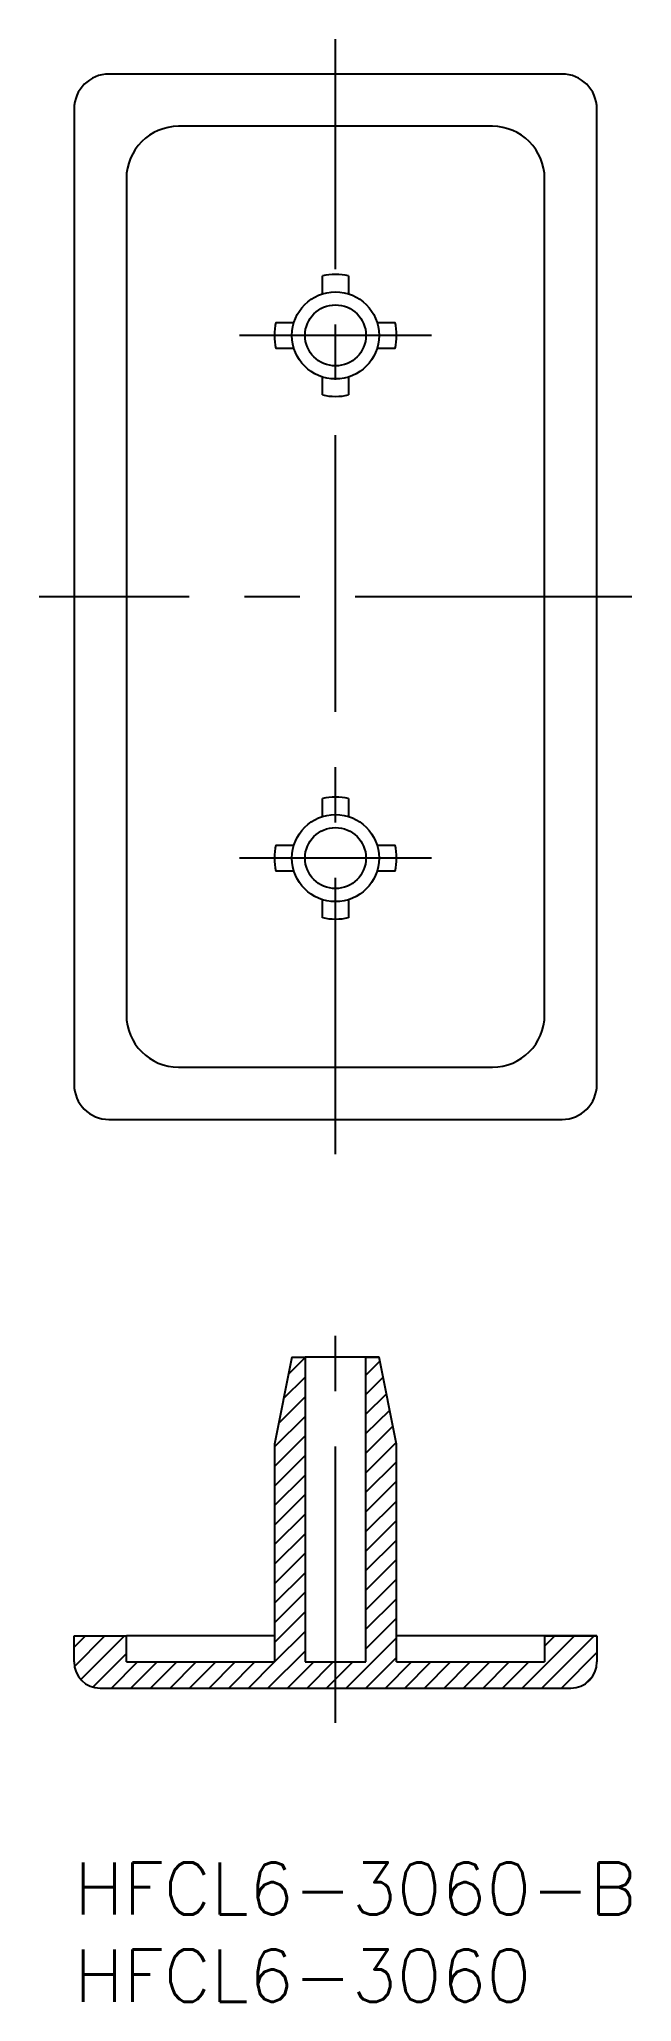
# Model space of a CAD drawing. Extents: x -2 to 32, y -8 to 105.
import ezdxf

# ---------------------------------------------------------------- set-up
doc = ezdxf.new("R2010")
doc.units = 0
doc.header["$LTSCALE"] = 0.5
doc.linetypes.add('CENTER', pattern=[50.8, 31.75, -6.35, 6.35, -6.35])
doc.layers.get('0').update_dxf_attribs({"linetype": 'CONTINUOUS'})
for name, color, linetype in [('MSM_CENTER', 1, 'CENTER'), ('MSM_CONTINUOUS', 7, 'CONTINUOUS'), ('MSM_NARROW', 5, 'CONTINUOUS'), ('MSM_PART_NUMBER', 7, 'CONTINUOUS')]:
    doc.layers.add(name, color=color, linetype=linetype)
doc.styles.get("Standard").update_dxf_attribs({"font": 'txt.shx', "height": 3, "bigfont": 'bigfont.shx'})

# ---------------------------------------------------------------- blocks, each defined once
blk = doc.blocks.new('*U8')
at = {"layer": 'MSM_PART_NUMBER'}
blk.add_text('HFCL6-3060-B', height=3, dxfattribs=at).set_placement((0, -3))
blk = doc.blocks.new('*U9')
at = {"layer": 'MSM_PART_NUMBER'}
blk.add_text('HFCL6-3060', height=3, dxfattribs=at).set_placement((0, -8))
blk = doc.blocks.new('*X11')
at = {"color": 0}
for p, q in [((12.3, 28.02), (13.25, 28.97)), ((16.75, 27.97), (17.55, 28.77)), ((12.02, 26.62), (13.25, 27.84)), ((16.75, 26.85), (17.73, 27.84)), ((11.74, 25.21), (13.25, 26.72)), ((16.75, 25.73), (17.92, 26.9)), ((16.75, 24.61), (18.11, 25.96)), ((11.5, 23.85), (13.25, 25.6)), ((16.75, 23.48), (18.29, 25.03)), ((11.5, 22.73), (13.25, 24.48)), ((16.75, 22.36), (18.48, 24.09)), ((11.5, 21.6), (13.25, 23.35)), ((16.75, 21.24), (18.5, 22.99)), ((11.5, 20.48), (13.25, 22.23)), ((16.75, 20.12), (18.5, 21.87)), ((11.5, 19.36), (13.25, 21.11)), ((16.75, 18.99), (18.5, 20.74)), ((11.5, 18.24), (13.25, 19.99)), ((16.75, 17.87), (18.5, 19.62)), ((11.5, 17.11), (13.25, 18.86)), ((16.75, 16.75), (18.5, 18.5)), ((11.5, 15.99), (13.25, 17.74)), ((16.75, 15.63), (18.5, 17.38)), ((11.5, 14.87), (13.25, 16.62)), ((16.75, 14.5), (18.5, 16.25)), ((11.5, 13.75), (13.25, 15.5)), ((16.75, 13.38), (18.5, 15.13)), ((11.5, 12.62), (13.25, 14.37)), ((16.75, 12.26), (18.5, 14.01)), ((0, 12.35), (0.65, 13)), ((0.02, 11.25), (1.77, 13)), ((0.39, 10.49), (2.9, 13)), ((11.5, 11.5), (13.25, 13.25)), ((15.61, 10), (18.5, 12.89)), ((25.72, 10), (28.72, 13)), ((26.84, 10), (29.84, 13)), ((27, 12.41), (27.59, 13)), ((1.08, 10.06), (3, 11.98)), ((2.14, 10), (3.64, 11.5)), ((3.26, 10), (4.76, 11.5)), ((4.39, 10), (5.89, 11.5)), ((5.51, 10), (7.01, 11.5)), ((6.63, 10), (8.13, 11.5)), ((7.75, 10), (9.25, 11.5)), ((8.88, 10), (10.38, 11.5)), ((10, 10), (11.5, 11.5)), ((11.12, 10), (13.25, 12.13)), ((12.25, 10), (13.75, 11.5)), ((13.37, 10), (14.87, 11.5)), ((15, 10.51), (15.99, 11.5)), ((16.74, 10), (18.5, 11.76)), ((17.86, 10), (19.36, 11.5)), ((18.98, 10), (20.48, 11.5)), ((20.1, 10), (21.6, 11.5)), ((21.23, 10), (22.73, 11.5)), ((22.35, 10), (23.85, 11.5)), ((23.47, 10), (24.97, 11.5)), ((24.59, 10), (26.09, 11.5)), ((27.96, 10), (30, 12.04)), ((14.49, 10), (15, 10.51)), ((29.34, 10.26), (29.74, 10.66))]:
    blk.add_line(p, q, dxfattribs=at)

msp = doc.modelspace()

# ---------------------------------------------------------------- linework, layer by layer
at = {"layer": 'MSM_CENTER'}
for p, q in [((15, 40.64), (15, 104.64)), ((20.5, 87.64), (9.5, 87.64)), ((32, 72.64), (-2, 72.64)), ((20.5, 57.64), (9.5, 57.64)), ((15, 8), (15, 31))]:
    msp.add_line(p, q, dxfattribs=at)
at = {"layer": 'MSM_CONTINUOUS'}
for p, q in [((28, 102.64), (2, 102.64)), ((0, 100.64), (0, 44.64)), ((30, 44.64), (30, 100.64)), ((24, 99.64), (6, 99.64)), ((3, 96.64), (3, 48.64)), ((27, 48.64), (27, 96.64)), ((14.25, 90.02), (14.25, 91.06)), ((15.75, 91.06), (15.75, 90.02)), ((11.58, 88.39), (12.62, 88.39)), ((17.38, 88.39), (18.42, 88.39)), ((12.62, 86.89), (11.58, 86.89)), ((18.42, 86.89), (17.38, 86.89)), ((14.25, 84.22), (14.25, 85.25)), ((15.75, 85.25), (15.75, 84.22)), ((14.25, 60.02), (14.25, 61.06)), ((15.75, 61.06), (15.75, 60.02)), ((11.58, 58.39), (12.62, 58.39)), ((17.38, 58.39), (18.42, 58.39)), ((12.62, 56.89), (11.58, 56.89)), ((18.42, 56.89), (17.38, 56.89)), ((14.25, 54.22), (14.25, 55.25)), ((15.75, 55.25), (15.75, 54.22)), ((6, 45.64), (24, 45.64)), ((2, 42.64), (28, 42.64)), ((12.5, 29), (11.5, 24)), ((12.5, 29), (11.5, 24)), ((12.5, 29), (13.25, 29)), ((17.5, 29), (13.25, 29)), ((13.25, 29), (13.25, 11.5)), ((16.75, 29), (17.5, 29)), ((16.75, 11.5), (16.75, 29)), ((18.5, 24), (17.5, 29)), ((18.5, 24), (17.5, 29)), ((11.5, 24), (11.5, 11.5)), ((11.5, 24), (11.5, 11.5)), ((18.5, 11.5), (18.5, 24)), ((18.5, 11.5), (18.5, 24)), ((0, 13), (3, 13)), ((0, 11.5), (0, 13)), ((11.5, 13), (3, 13)), ((3, 11.5), (3, 13)), ((30, 13), (18.5, 13)), ((27, 13), (30, 13)), ((27, 13), (27, 11.5)), ((30, 13), (30, 11.5)), ((3, 11.5), (11.5, 11.5)), ((13.25, 11.5), (16.75, 11.5)), ((18.5, 11.5), (27, 11.5)), ((1.5, 10), (28.5, 10))]:
    msp.add_line(p, q, dxfattribs=at)
for centre, radius in [((15, 87.64), 2.5), ((15, 87.64), 1.75), ((15, 57.64), 2.5), ((15, 57.64), 1.75)]:
    msp.add_circle(centre, radius, dxfattribs=at)
for centre, radius, start, end in [((2, 100.64), 2, 90, 180), ((28, 100.64), 2, 0, 90), ((6, 96.64), 3, 90, 180), ((24, 96.64), 3, 0, 90), ((15, 87.64), 3.5, 77.6264, 102.3736), ((15, 87.64), 3.5, 167.6264, 192.3736), ((15, 87.64), 3.5, 347.6264, 12.3736), ((15, 87.64), 3.5, 257.6264, 282.3736), ((15, 57.64), 3.5, 77.6264, 102.3736), ((15, 57.64), 3.5, 167.6264, 192.3736), ((15, 57.64), 3.5, 347.6264, 12.3736), ((15, 57.64), 3.5, 257.6264, 282.3736), ((6, 48.64), 3, 180, 270), ((24, 48.64), 3, 270, 0), ((2, 44.64), 2, 180, 270), ((28, 44.64), 2, 270, 0), ((1.5, 11.5), 1.5, 180, 270), ((28.5, 11.5), 1.5, 270, 0)]:
    msp.add_arc(centre, radius, start, end, dxfattribs=at)

# ---------------------------------------------------------------- block references
for name in ['*U8', '*U9']:
    msp.add_blockref(name, (0, 0), dxfattribs=at)
at = {"layer": 'MSM_NARROW', "linetype": 'CONTINUOUS'}
msp.add_blockref('*X11', (0, 0), dxfattribs=at)

doc.saveas('drawing.dxf')
